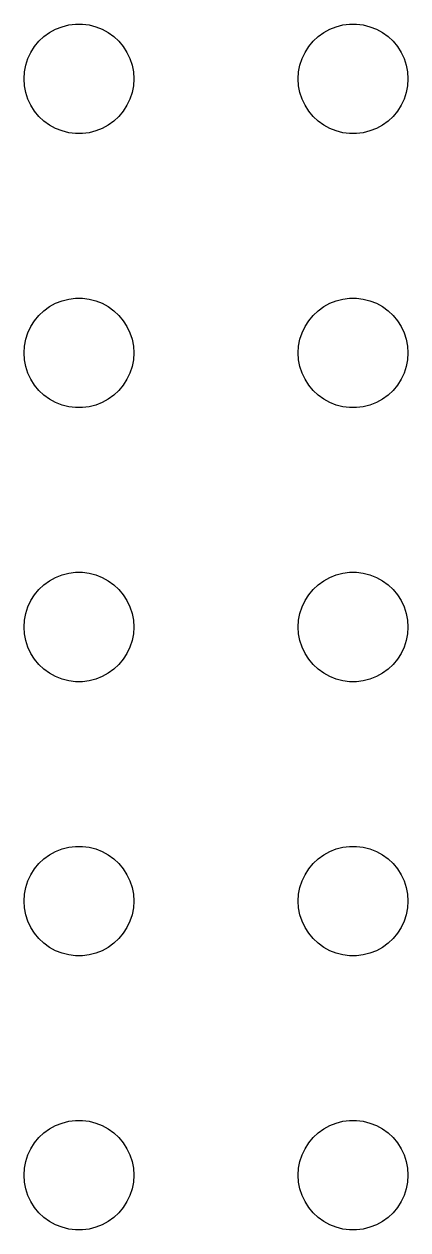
# Model space of a CAD drawing. Header units: metres. Extents: x -150 to 150, y -149 to 149.
# Drawn here: x -76.5 to -66, y 36 to 69 of the extents above; entities that cross this region are included whole.
import ezdxf

# ---------------------------------------------------------------- set-up
doc = ezdxf.new("R2010")
doc.units = ezdxf.units.M

msp = doc.modelspace()

# ---------------------------------------------------------------- linework, layer by layer
for p, q in [((-75.4635, 68.9266), (-75.2811, 68.9734)), ((-75.2811, 68.9734), (-75.0942, 68.997)), ((-75.0942, 68.997), (-74.9058, 68.997)), ((-74.9058, 68.997), (-74.7189, 68.9734)), ((-74.7189, 68.9734), (-74.5365, 68.9266)), ((-67.9635, 68.9266), (-67.7811, 68.9734)), ((-67.7811, 68.9734), (-67.5942, 68.997)), ((-67.5942, 68.997), (-67.4058, 68.997)), ((-67.4058, 68.997), (-67.2189, 68.9734)), ((-67.2189, 68.9734), (-67.0365, 68.9266)), ((-76.0934, 68.5268), (-75.9561, 68.6558)), ((-75.9561, 68.6558), (-75.8037, 68.7665)), ((-75.8037, 68.7665), (-75.6387, 68.8572)), ((-75.6387, 68.8572), (-75.4635, 68.9266)), ((-74.5365, 68.9266), (-74.3613, 68.8572)), ((-74.3613, 68.8572), (-74.1963, 68.7665)), ((-74.1963, 68.7665), (-74.0439, 68.6558)), ((-74.0439, 68.6558), (-73.9065, 68.5268)), ((-68.5934, 68.5268), (-68.4561, 68.6558)), ((-68.4561, 68.6558), (-68.3037, 68.7665)), ((-68.3037, 68.7665), (-68.1387, 68.8572)), ((-68.1387, 68.8572), (-67.9635, 68.9266)), ((-67.0365, 68.9266), (-66.8613, 68.8572)), ((-66.8613, 68.8572), (-66.6963, 68.7665)), ((-66.6963, 68.7665), (-66.5439, 68.6558)), ((-66.5439, 68.6558), (-66.4065, 68.5268)), ((-76.3145, 68.2226), (-76.2135, 68.3817)), ((-76.2135, 68.3817), (-76.0934, 68.5268)), ((-73.9065, 68.5268), (-73.7865, 68.3817)), ((-73.7865, 68.3817), (-73.6855, 68.2226)), ((-68.8145, 68.2226), (-68.7135, 68.3817)), ((-68.7135, 68.3817), (-68.5934, 68.5268)), ((-66.4065, 68.5268), (-66.2865, 68.3817)), ((-66.2865, 68.3817), (-66.1855, 68.2226)), ((-76.4529, 67.873), (-76.3947, 68.0522)), ((-76.3947, 68.0522), (-76.3145, 68.2226)), ((-73.6855, 68.2226), (-73.6053, 68.0522)), ((-73.6053, 68.0522), (-73.5471, 67.873)), ((-68.9529, 67.873), (-68.8947, 68.0522)), ((-68.8947, 68.0522), (-68.8145, 68.2226)), ((-66.1855, 68.2226), (-66.1053, 68.0522)), ((-66.1053, 68.0522), (-66.0471, 67.873)), ((-76.5, 67.5), (-76.4882, 67.688)), ((-76.4882, 67.688), (-76.4529, 67.873)), ((-73.5471, 67.873), (-73.5118, 67.688)), ((-73.5118, 67.688), (-73.5, 67.5)), ((-69, 67.5), (-68.9882, 67.688)), ((-68.9882, 67.688), (-68.9529, 67.873)), ((-66.0471, 67.873), (-66.0118, 67.688)), ((-66.0118, 67.688), (-66, 67.5)), ((-76.4882, 67.312), (-76.5, 67.5)), ((-76.4529, 67.127), (-76.4882, 67.312)), ((-73.5118, 67.312), (-73.5471, 67.127)), ((-73.5, 67.5), (-73.5118, 67.312)), ((-68.9882, 67.312), (-69, 67.5)), ((-68.9529, 67.127), (-68.9882, 67.312)), ((-66.0118, 67.312), (-66.0471, 67.127)), ((-66, 67.5), (-66.0118, 67.312)), ((-76.3947, 66.9478), (-76.4529, 67.127)), ((-73.5471, 67.127), (-73.6053, 66.9478)), ((-68.8947, 66.9478), (-68.9529, 67.127)), ((-66.0471, 67.127), (-66.1053, 66.9478)), ((-76.3145, 66.7774), (-76.3947, 66.9478)), ((-76.2135, 66.6183), (-76.3145, 66.7774)), ((-73.6855, 66.7774), (-73.7865, 66.6183)), ((-73.6053, 66.9478), (-73.6855, 66.7774)), ((-68.8145, 66.7774), (-68.8947, 66.9478)), ((-68.7135, 66.6183), (-68.8145, 66.7774)), ((-66.1855, 66.7774), (-66.2865, 66.6183)), ((-66.1053, 66.9478), (-66.1855, 66.7774)), ((-76.0934, 66.4732), (-76.2135, 66.6183)), ((-75.9561, 66.3442), (-76.0934, 66.4732)), ((-75.8037, 66.2335), (-75.9561, 66.3442)), ((-74.0439, 66.3442), (-74.1963, 66.2335)), ((-73.9065, 66.4732), (-74.0439, 66.3442)), ((-73.7865, 66.6183), (-73.9065, 66.4732)), ((-68.5934, 66.4732), (-68.7135, 66.6183)), ((-68.4561, 66.3442), (-68.5934, 66.4732)), ((-68.3037, 66.2335), (-68.4561, 66.3442)), ((-66.5439, 66.3442), (-66.6963, 66.2335)), ((-66.4065, 66.4732), (-66.5439, 66.3442)), ((-66.2865, 66.6183), (-66.4065, 66.4732)), ((-75.6387, 66.1428), (-75.8037, 66.2335)), ((-75.4635, 66.0734), (-75.6387, 66.1428)), ((-75.2811, 66.0266), (-75.4635, 66.0734)), ((-75.0942, 66.003), (-75.2811, 66.0266)), ((-74.9058, 66.003), (-75.0942, 66.003)), ((-74.7189, 66.0266), (-74.9058, 66.003)), ((-74.5365, 66.0734), (-74.7189, 66.0266)), ((-74.3613, 66.1428), (-74.5365, 66.0734)), ((-74.1963, 66.2335), (-74.3613, 66.1428)), ((-68.1387, 66.1428), (-68.3037, 66.2335)), ((-67.9635, 66.0734), (-68.1387, 66.1428)), ((-67.7811, 66.0266), (-67.9635, 66.0734)), ((-67.5942, 66.003), (-67.7811, 66.0266)), ((-67.4058, 66.003), (-67.5942, 66.003)), ((-67.2189, 66.0266), (-67.4058, 66.003)), ((-67.0365, 66.0734), (-67.2189, 66.0266)), ((-66.8613, 66.1428), (-67.0365, 66.0734)), ((-66.6963, 66.2335), (-66.8613, 66.1428)), ((-75.6387, 61.3572), (-75.4635, 61.4266)), ((-75.4635, 61.4266), (-75.2811, 61.4734)), ((-75.2811, 61.4734), (-75.0942, 61.497)), ((-75.0942, 61.497), (-74.9058, 61.497)), ((-74.9058, 61.497), (-74.7189, 61.4734)), ((-74.7189, 61.4734), (-74.5365, 61.4266)), ((-74.5365, 61.4266), (-74.3613, 61.3572)), ((-68.1387, 61.3572), (-67.9635, 61.4266)), ((-67.9635, 61.4266), (-67.7811, 61.4734)), ((-67.7811, 61.4734), (-67.5942, 61.497)), ((-67.5942, 61.497), (-67.4058, 61.497)), ((-67.4058, 61.497), (-67.2189, 61.4734)), ((-67.2189, 61.4734), (-67.0365, 61.4266)), ((-67.0365, 61.4266), (-66.8613, 61.3572)), ((-76.0934, 61.0268), (-75.9561, 61.1558)), ((-75.9561, 61.1558), (-75.8037, 61.2665)), ((-75.8037, 61.2665), (-75.6387, 61.3572)), ((-74.3613, 61.3572), (-74.1963, 61.2665)), ((-74.1963, 61.2665), (-74.0439, 61.1558)), ((-74.0439, 61.1558), (-73.9065, 61.0268)), ((-68.5934, 61.0268), (-68.4561, 61.1558)), ((-68.4561, 61.1558), (-68.3037, 61.2665)), ((-68.3037, 61.2665), (-68.1387, 61.3572)), ((-66.8613, 61.3572), (-66.6963, 61.2665)), ((-66.6963, 61.2665), (-66.5439, 61.1558)), ((-66.5439, 61.1558), (-66.4065, 61.0268)), ((-76.3947, 60.5522), (-76.3145, 60.7226)), ((-76.3145, 60.7226), (-76.2135, 60.8817)), ((-76.2135, 60.8817), (-76.0934, 61.0268)), ((-73.9065, 61.0268), (-73.7865, 60.8817)), ((-73.7865, 60.8817), (-73.6855, 60.7226)), ((-73.6855, 60.7226), (-73.6053, 60.5522)), ((-68.8947, 60.5522), (-68.8145, 60.7226)), ((-68.8145, 60.7226), (-68.7135, 60.8817)), ((-68.7135, 60.8817), (-68.5934, 61.0268)), ((-66.4065, 61.0268), (-66.2865, 60.8817)), ((-66.2865, 60.8817), (-66.1855, 60.7226)), ((-66.1855, 60.7226), (-66.1053, 60.5522)), ((-76.4529, 60.373), (-76.3947, 60.5522)), ((-73.6053, 60.5522), (-73.5471, 60.373)), ((-68.9529, 60.373), (-68.8947, 60.5522)), ((-66.1053, 60.5522), (-66.0471, 60.373)), ((-76.5, 60), (-76.4882, 60.188)), ((-76.4882, 60.188), (-76.4529, 60.373)), ((-73.5471, 60.373), (-73.5118, 60.188)), ((-73.5118, 60.188), (-73.5, 60)), ((-69, 60), (-68.9882, 60.188)), ((-68.9882, 60.188), (-68.9529, 60.373)), ((-66.0471, 60.373), (-66.0118, 60.188)), ((-66.0118, 60.188), (-66, 60)), ((-76.4882, 59.812), (-76.5, 60)), ((-76.4529, 59.627), (-76.4882, 59.812)), ((-73.5118, 59.812), (-73.5471, 59.627)), ((-73.5, 60), (-73.5118, 59.812)), ((-68.9882, 59.812), (-69, 60)), ((-68.9529, 59.627), (-68.9882, 59.812)), ((-66.0118, 59.812), (-66.0471, 59.627)), ((-66, 60), (-66.0118, 59.812)), ((-76.3947, 59.4478), (-76.4529, 59.627)), ((-76.3145, 59.2774), (-76.3947, 59.4478)), ((-73.6053, 59.4478), (-73.6855, 59.2774)), ((-73.5471, 59.627), (-73.6053, 59.4478)), ((-68.8947, 59.4478), (-68.9529, 59.627)), ((-68.8145, 59.2774), (-68.8947, 59.4478)), ((-66.1053, 59.4478), (-66.1855, 59.2774)), ((-66.0471, 59.627), (-66.1053, 59.4478)), ((-76.2135, 59.1183), (-76.3145, 59.2774)), ((-76.0934, 58.9732), (-76.2135, 59.1183)), ((-73.7865, 59.1183), (-73.9065, 58.9732)), ((-73.6855, 59.2774), (-73.7865, 59.1183)), ((-68.7135, 59.1183), (-68.8145, 59.2774)), ((-68.5934, 58.9732), (-68.7135, 59.1183)), ((-66.2865, 59.1183), (-66.4065, 58.9732)), ((-66.1855, 59.2774), (-66.2865, 59.1183)), ((-75.9561, 58.8442), (-76.0934, 58.9732)), ((-75.8037, 58.7335), (-75.9561, 58.8442)), ((-75.6387, 58.6428), (-75.8037, 58.7335)), ((-74.1963, 58.7335), (-74.3613, 58.6428)), ((-74.0439, 58.8442), (-74.1963, 58.7335)), ((-73.9065, 58.9732), (-74.0439, 58.8442)), ((-68.4561, 58.8442), (-68.5934, 58.9732)), ((-68.3037, 58.7335), (-68.4561, 58.8442)), ((-68.1387, 58.6428), (-68.3037, 58.7335)), ((-66.6963, 58.7335), (-66.8613, 58.6428)), ((-66.5439, 58.8442), (-66.6963, 58.7335)), ((-66.4065, 58.9732), (-66.5439, 58.8442)), ((-75.4635, 58.5734), (-75.6387, 58.6428)), ((-75.2811, 58.5266), (-75.4635, 58.5734)), ((-75.0942, 58.503), (-75.2811, 58.5266)), ((-74.9058, 58.503), (-75.0942, 58.503)), ((-74.7189, 58.5266), (-74.9058, 58.503)), ((-74.5365, 58.5734), (-74.7189, 58.5266)), ((-74.3613, 58.6428), (-74.5365, 58.5734)), ((-67.9635, 58.5734), (-68.1387, 58.6428)), ((-67.7811, 58.5266), (-67.9635, 58.5734)), ((-67.5942, 58.503), (-67.7811, 58.5266)), ((-67.4058, 58.503), (-67.5942, 58.503)), ((-67.2189, 58.5266), (-67.4058, 58.503)), ((-67.0365, 58.5734), (-67.2189, 58.5266)), ((-66.8613, 58.6428), (-67.0365, 58.5734)), ((-75.8037, 53.7665), (-75.6387, 53.8572)), ((-75.6387, 53.8572), (-75.4635, 53.9266)), ((-75.4635, 53.9266), (-75.2811, 53.9734)), ((-75.2811, 53.9734), (-75.0942, 53.997)), ((-75.0942, 53.997), (-74.9058, 53.997)), ((-74.9058, 53.997), (-74.7189, 53.9734)), ((-74.7189, 53.9734), (-74.5365, 53.9266)), ((-74.5365, 53.9266), (-74.3613, 53.8572)), ((-74.3613, 53.8572), (-74.1963, 53.7665)), ((-68.3037, 53.7665), (-68.1387, 53.8572)), ((-68.1387, 53.8572), (-67.9635, 53.9266)), ((-67.9635, 53.9266), (-67.7811, 53.9734)), ((-67.7811, 53.9734), (-67.5942, 53.997)), ((-67.5942, 53.997), (-67.4058, 53.997)), ((-67.4058, 53.997), (-67.2189, 53.9734)), ((-67.2189, 53.9734), (-67.0365, 53.9266)), ((-67.0365, 53.9266), (-66.8613, 53.8572)), ((-66.8613, 53.8572), (-66.6963, 53.7665)), ((-76.2135, 53.3817), (-76.0934, 53.5268)), ((-76.0934, 53.5268), (-75.9561, 53.6558)), ((-75.9561, 53.6558), (-75.8037, 53.7665)), ((-74.1963, 53.7665), (-74.0439, 53.6558)), ((-74.0439, 53.6558), (-73.9065, 53.5268)), ((-73.9065, 53.5268), (-73.7865, 53.3817)), ((-68.7135, 53.3817), (-68.5934, 53.5268)), ((-68.5934, 53.5268), (-68.4561, 53.6558)), ((-68.4561, 53.6558), (-68.3037, 53.7665)), ((-66.6963, 53.7665), (-66.5439, 53.6558)), ((-66.5439, 53.6558), (-66.4065, 53.5268)), ((-66.4065, 53.5268), (-66.2865, 53.3817)), ((-76.3947, 53.0522), (-76.3145, 53.2226)), ((-76.3145, 53.2226), (-76.2135, 53.3817)), ((-73.7865, 53.3817), (-73.6855, 53.2226)), ((-73.6855, 53.2226), (-73.6053, 53.0522)), ((-68.8947, 53.0522), (-68.8145, 53.2226)), ((-68.8145, 53.2226), (-68.7135, 53.3817)), ((-66.2865, 53.3817), (-66.1855, 53.2226)), ((-66.1855, 53.2226), (-66.1053, 53.0522)), ((-76.4882, 52.688), (-76.4529, 52.873)), ((-76.4529, 52.873), (-76.3947, 53.0522)), ((-73.6053, 53.0522), (-73.5471, 52.873)), ((-73.5471, 52.873), (-73.5118, 52.688)), ((-68.9882, 52.688), (-68.9529, 52.873)), ((-68.9529, 52.873), (-68.8947, 53.0522)), ((-66.1053, 53.0522), (-66.0471, 52.873)), ((-66.0471, 52.873), (-66.0118, 52.688)), ((-76.5, 52.5), (-76.4882, 52.688)), ((-76.4882, 52.312), (-76.5, 52.5)), ((-73.5118, 52.688), (-73.5, 52.5)), ((-73.5, 52.5), (-73.5118, 52.312)), ((-69, 52.5), (-68.9882, 52.688)), ((-68.9882, 52.312), (-69, 52.5)), ((-66.0118, 52.688), (-66, 52.5)), ((-66, 52.5), (-66.0118, 52.312)), ((-76.4529, 52.127), (-76.4882, 52.312)), ((-73.5118, 52.312), (-73.5471, 52.127)), ((-68.9529, 52.127), (-68.9882, 52.312)), ((-66.0118, 52.312), (-66.0471, 52.127)), ((-76.3947, 51.9478), (-76.4529, 52.127)), ((-76.3145, 51.7774), (-76.3947, 51.9478)), ((-73.6053, 51.9478), (-73.6855, 51.7774)), ((-73.5471, 52.127), (-73.6053, 51.9478)), ((-68.8947, 51.9478), (-68.9529, 52.127)), ((-68.8145, 51.7774), (-68.8947, 51.9478)), ((-66.1053, 51.9478), (-66.1855, 51.7774)), ((-66.0471, 52.127), (-66.1053, 51.9478)), ((-76.2135, 51.6183), (-76.3145, 51.7774)), ((-76.0934, 51.4732), (-76.2135, 51.6183)), ((-75.9561, 51.3442), (-76.0934, 51.4732)), ((-73.9065, 51.4732), (-74.0439, 51.3442)), ((-73.7865, 51.6183), (-73.9065, 51.4732)), ((-73.6855, 51.7774), (-73.7865, 51.6183)), ((-68.7135, 51.6183), (-68.8145, 51.7774)), ((-68.5934, 51.4732), (-68.7135, 51.6183)), ((-68.4561, 51.3442), (-68.5934, 51.4732)), ((-66.4065, 51.4732), (-66.5439, 51.3442)), ((-66.2865, 51.6183), (-66.4065, 51.4732)), ((-66.1855, 51.7774), (-66.2865, 51.6183)), ((-75.8037, 51.2335), (-75.9561, 51.3442)), ((-75.6387, 51.1428), (-75.8037, 51.2335)), ((-75.4635, 51.0734), (-75.6387, 51.1428)), ((-74.3613, 51.1428), (-74.5365, 51.0734)), ((-74.1963, 51.2335), (-74.3613, 51.1428)), ((-74.0439, 51.3442), (-74.1963, 51.2335)), ((-68.3037, 51.2335), (-68.4561, 51.3442)), ((-68.1387, 51.1428), (-68.3037, 51.2335)), ((-67.9635, 51.0734), (-68.1387, 51.1428)), ((-66.8613, 51.1428), (-67.0365, 51.0734)), ((-66.6963, 51.2335), (-66.8613, 51.1428)), ((-66.5439, 51.3442), (-66.6963, 51.2335)), ((-75.2811, 51.0266), (-75.4635, 51.0734)), ((-75.0942, 51.003), (-75.2811, 51.0266)), ((-74.9058, 51.003), (-75.0942, 51.003)), ((-74.7189, 51.0266), (-74.9058, 51.003)), ((-74.5365, 51.0734), (-74.7189, 51.0266)), ((-67.7811, 51.0266), (-67.9635, 51.0734)), ((-67.5942, 51.003), (-67.7811, 51.0266)), ((-67.4058, 51.003), (-67.5942, 51.003)), ((-67.2189, 51.0266), (-67.4058, 51.003)), ((-67.0365, 51.0734), (-67.2189, 51.0266)), ((-75.9561, 46.1558), (-75.8037, 46.2665)), ((-75.8037, 46.2665), (-75.6387, 46.3572)), ((-75.6387, 46.3572), (-75.4635, 46.4266)), ((-75.4635, 46.4266), (-75.2811, 46.4734)), ((-75.2811, 46.4734), (-75.0942, 46.497)), ((-75.0942, 46.497), (-74.9058, 46.497)), ((-74.9058, 46.497), (-74.7189, 46.4734)), ((-74.7189, 46.4734), (-74.5365, 46.4266)), ((-74.5365, 46.4266), (-74.3613, 46.3572)), ((-74.3613, 46.3572), (-74.1963, 46.2665)), ((-74.1963, 46.2665), (-74.0439, 46.1558)), ((-68.4561, 46.1558), (-68.3037, 46.2665)), ((-68.3037, 46.2665), (-68.1387, 46.3572)), ((-68.1387, 46.3572), (-67.9635, 46.4266)), ((-67.9635, 46.4266), (-67.7811, 46.4734)), ((-67.7811, 46.4734), (-67.5942, 46.497)), ((-67.5942, 46.497), (-67.4058, 46.497)), ((-67.4058, 46.497), (-67.2189, 46.4734)), ((-67.2189, 46.4734), (-67.0365, 46.4266)), ((-67.0365, 46.4266), (-66.8613, 46.3572)), ((-66.8613, 46.3572), (-66.6963, 46.2665)), ((-66.6963, 46.2665), (-66.5439, 46.1558)), ((-76.3145, 45.7226), (-76.2135, 45.8817)), ((-76.2135, 45.8817), (-76.0934, 46.0268)), ((-76.0934, 46.0268), (-75.9561, 46.1558)), ((-74.0439, 46.1558), (-73.9065, 46.0268)), ((-73.9065, 46.0268), (-73.7865, 45.8817)), ((-73.7865, 45.8817), (-73.6855, 45.7226)), ((-68.8145, 45.7226), (-68.7135, 45.8817)), ((-68.7135, 45.8817), (-68.5934, 46.0268)), ((-68.5934, 46.0268), (-68.4561, 46.1558)), ((-66.5439, 46.1558), (-66.4065, 46.0268)), ((-66.4065, 46.0268), (-66.2865, 45.8817)), ((-66.2865, 45.8817), (-66.1855, 45.7226)), ((-76.4529, 45.373), (-76.3947, 45.5522)), ((-76.3947, 45.5522), (-76.3145, 45.7226)), ((-73.6855, 45.7226), (-73.6053, 45.5522)), ((-73.6053, 45.5522), (-73.5471, 45.373)), ((-68.9529, 45.373), (-68.8947, 45.5522)), ((-68.8947, 45.5522), (-68.8145, 45.7226)), ((-66.1855, 45.7226), (-66.1053, 45.5522)), ((-66.1053, 45.5522), (-66.0471, 45.373)), ((-76.4882, 45.188), (-76.4529, 45.373)), ((-73.5471, 45.373), (-73.5118, 45.188)), ((-68.9882, 45.188), (-68.9529, 45.373)), ((-66.0471, 45.373), (-66.0118, 45.188)), ((-76.5, 45), (-76.4882, 45.188)), ((-76.4882, 44.812), (-76.5, 45)), ((-73.5118, 45.188), (-73.5, 45)), ((-73.5, 45), (-73.5118, 44.812)), ((-69, 45), (-68.9882, 45.188)), ((-68.9882, 44.812), (-69, 45)), ((-66.0118, 45.188), (-66, 45)), ((-66, 45), (-66.0118, 44.812)), ((-76.4529, 44.627), (-76.4882, 44.812)), ((-76.3947, 44.4478), (-76.4529, 44.627)), ((-73.5471, 44.627), (-73.6053, 44.4478)), ((-73.5118, 44.812), (-73.5471, 44.627)), ((-68.9529, 44.627), (-68.9882, 44.812)), ((-68.8947, 44.4478), (-68.9529, 44.627)), ((-66.0471, 44.627), (-66.1053, 44.4478)), ((-66.0118, 44.812), (-66.0471, 44.627)), ((-76.3145, 44.2774), (-76.3947, 44.4478)), ((-76.2135, 44.1183), (-76.3145, 44.2774)), ((-73.6855, 44.2774), (-73.7865, 44.1183)), ((-73.6053, 44.4478), (-73.6855, 44.2774)), ((-68.8145, 44.2774), (-68.8947, 44.4478)), ((-68.7135, 44.1183), (-68.8145, 44.2774)), ((-66.1855, 44.2774), (-66.2865, 44.1183)), ((-66.1053, 44.4478), (-66.1855, 44.2774)), ((-76.0934, 43.9732), (-76.2135, 44.1183)), ((-75.9561, 43.8442), (-76.0934, 43.9732)), ((-73.9065, 43.9732), (-74.0439, 43.8442)), ((-73.7865, 44.1183), (-73.9065, 43.9732)), ((-68.5934, 43.9732), (-68.7135, 44.1183)), ((-68.4561, 43.8442), (-68.5934, 43.9732)), ((-66.4065, 43.9732), (-66.5439, 43.8442)), ((-66.2865, 44.1183), (-66.4065, 43.9732)), ((-75.8037, 43.7335), (-75.9561, 43.8442)), ((-75.6387, 43.6428), (-75.8037, 43.7335)), ((-75.4635, 43.5734), (-75.6387, 43.6428)), ((-75.2811, 43.5266), (-75.4635, 43.5734)), ((-74.5365, 43.5734), (-74.7189, 43.5266)), ((-74.3613, 43.6428), (-74.5365, 43.5734)), ((-74.1963, 43.7335), (-74.3613, 43.6428)), ((-74.0439, 43.8442), (-74.1963, 43.7335)), ((-68.3037, 43.7335), (-68.4561, 43.8442)), ((-68.1387, 43.6428), (-68.3037, 43.7335)), ((-67.9635, 43.5734), (-68.1387, 43.6428)), ((-67.7811, 43.5266), (-67.9635, 43.5734)), ((-67.0365, 43.5734), (-67.2189, 43.5266)), ((-66.8613, 43.6428), (-67.0365, 43.5734)), ((-66.6963, 43.7335), (-66.8613, 43.6428)), ((-66.5439, 43.8442), (-66.6963, 43.7335)), ((-75.0942, 43.503), (-75.2811, 43.5266)), ((-74.9058, 43.503), (-75.0942, 43.503)), ((-74.7189, 43.5266), (-74.9058, 43.503)), ((-67.5942, 43.503), (-67.7811, 43.5266)), ((-67.4058, 43.503), (-67.5942, 43.503)), ((-67.2189, 43.5266), (-67.4058, 43.503)), ((-75.4635, 38.9266), (-75.2811, 38.9734)), ((-75.2811, 38.9734), (-75.0942, 38.997)), ((-75.0942, 38.997), (-74.9058, 38.997)), ((-74.9058, 38.997), (-74.7189, 38.9734)), ((-74.7189, 38.9734), (-74.5365, 38.9266)), ((-67.9635, 38.9266), (-67.7811, 38.9734)), ((-67.7811, 38.9734), (-67.5942, 38.997)), ((-67.5942, 38.997), (-67.4058, 38.997)), ((-67.4058, 38.997), (-67.2189, 38.9734)), ((-67.2189, 38.9734), (-67.0365, 38.9266)), ((-76.0934, 38.5268), (-75.9561, 38.6558)), ((-75.9561, 38.6558), (-75.8037, 38.7665)), ((-75.8037, 38.7665), (-75.6387, 38.8572)), ((-75.6387, 38.8572), (-75.4635, 38.9266)), ((-74.5365, 38.9266), (-74.3613, 38.8572)), ((-74.3613, 38.8572), (-74.1963, 38.7665)), ((-74.1963, 38.7665), (-74.0439, 38.6558)), ((-74.0439, 38.6558), (-73.9065, 38.5268)), ((-68.5934, 38.5268), (-68.4561, 38.6558)), ((-68.4561, 38.6558), (-68.3037, 38.7665)), ((-68.3037, 38.7665), (-68.1387, 38.8572)), ((-68.1387, 38.8572), (-67.9635, 38.9266)), ((-67.0365, 38.9266), (-66.8613, 38.8572)), ((-66.8613, 38.8572), (-66.6963, 38.7665)), ((-66.6963, 38.7665), (-66.5439, 38.6558)), ((-66.5439, 38.6558), (-66.4065, 38.5268)), ((-76.3145, 38.2226), (-76.2135, 38.3817)), ((-76.2135, 38.3817), (-76.0934, 38.5268)), ((-73.9065, 38.5268), (-73.7865, 38.3817)), ((-73.7865, 38.3817), (-73.6855, 38.2226)), ((-68.8145, 38.2226), (-68.7135, 38.3817)), ((-68.7135, 38.3817), (-68.5934, 38.5268)), ((-66.4065, 38.5268), (-66.2865, 38.3817)), ((-66.2865, 38.3817), (-66.1855, 38.2226)), ((-76.4529, 37.873), (-76.3947, 38.0522)), ((-76.3947, 38.0522), (-76.3145, 38.2226)), ((-73.6855, 38.2226), (-73.6053, 38.0522)), ((-73.6053, 38.0522), (-73.5471, 37.873)), ((-68.9529, 37.873), (-68.8947, 38.0522)), ((-68.8947, 38.0522), (-68.8145, 38.2226)), ((-66.1855, 38.2226), (-66.1053, 38.0522)), ((-66.1053, 38.0522), (-66.0471, 37.873)), ((-76.5, 37.5), (-76.4882, 37.688)), ((-76.4882, 37.688), (-76.4529, 37.873)), ((-73.5471, 37.873), (-73.5118, 37.688)), ((-73.5118, 37.688), (-73.5, 37.5)), ((-69, 37.5), (-68.9882, 37.688)), ((-68.9882, 37.688), (-68.9529, 37.873)), ((-66.0471, 37.873), (-66.0118, 37.688)), ((-66.0118, 37.688), (-66, 37.5)), ((-76.4882, 37.312), (-76.5, 37.5)), ((-76.4529, 37.127), (-76.4882, 37.312)), ((-73.5118, 37.312), (-73.5471, 37.127)), ((-73.5, 37.5), (-73.5118, 37.312)), ((-68.9882, 37.312), (-69, 37.5)), ((-68.9529, 37.127), (-68.9882, 37.312)), ((-66.0118, 37.312), (-66.0471, 37.127)), ((-66, 37.5), (-66.0118, 37.312)), ((-76.3947, 36.9478), (-76.4529, 37.127)), ((-73.5471, 37.127), (-73.6053, 36.9478)), ((-68.8947, 36.9478), (-68.9529, 37.127)), ((-66.0471, 37.127), (-66.1053, 36.9478)), ((-76.3145, 36.7774), (-76.3947, 36.9478)), ((-76.2135, 36.6183), (-76.3145, 36.7774)), ((-73.6855, 36.7774), (-73.7865, 36.6183)), ((-73.6053, 36.9478), (-73.6855, 36.7774)), ((-68.8145, 36.7774), (-68.8947, 36.9478)), ((-68.7135, 36.6183), (-68.8145, 36.7774)), ((-66.1855, 36.7774), (-66.2865, 36.6183)), ((-66.1053, 36.9478), (-66.1855, 36.7774)), ((-76.0934, 36.4732), (-76.2135, 36.6183)), ((-75.9561, 36.3442), (-76.0934, 36.4732)), ((-75.8037, 36.2335), (-75.9561, 36.3442)), ((-74.0439, 36.3442), (-74.1963, 36.2335)), ((-73.9065, 36.4732), (-74.0439, 36.3442)), ((-73.7865, 36.6183), (-73.9065, 36.4732)), ((-68.5934, 36.4732), (-68.7135, 36.6183)), ((-68.4561, 36.3442), (-68.5934, 36.4732)), ((-68.3037, 36.2335), (-68.4561, 36.3442)), ((-66.5439, 36.3442), (-66.6963, 36.2335)), ((-66.4065, 36.4732), (-66.5439, 36.3442)), ((-66.2865, 36.6183), (-66.4065, 36.4732)), ((-75.6387, 36.1428), (-75.8037, 36.2335)), ((-75.4635, 36.0734), (-75.6387, 36.1428)), ((-75.2811, 36.0266), (-75.4635, 36.0734)), ((-75.0942, 36.003), (-75.2811, 36.0266)), ((-74.9058, 36.003), (-75.0942, 36.003)), ((-74.7189, 36.0266), (-74.9058, 36.003)), ((-74.5365, 36.0734), (-74.7189, 36.0266)), ((-74.3613, 36.1428), (-74.5365, 36.0734)), ((-74.1963, 36.2335), (-74.3613, 36.1428)), ((-68.1387, 36.1428), (-68.3037, 36.2335)), ((-67.9635, 36.0734), (-68.1387, 36.1428)), ((-67.7811, 36.0266), (-67.9635, 36.0734)), ((-67.5942, 36.003), (-67.7811, 36.0266)), ((-67.4058, 36.003), (-67.5942, 36.003)), ((-67.2189, 36.0266), (-67.4058, 36.003)), ((-67.0365, 36.0734), (-67.2189, 36.0266)), ((-66.8613, 36.1428), (-67.0365, 36.0734)), ((-66.6963, 36.2335), (-66.8613, 36.1428))]:
    msp.add_line(p, q)

doc.saveas('drawing.dxf')
